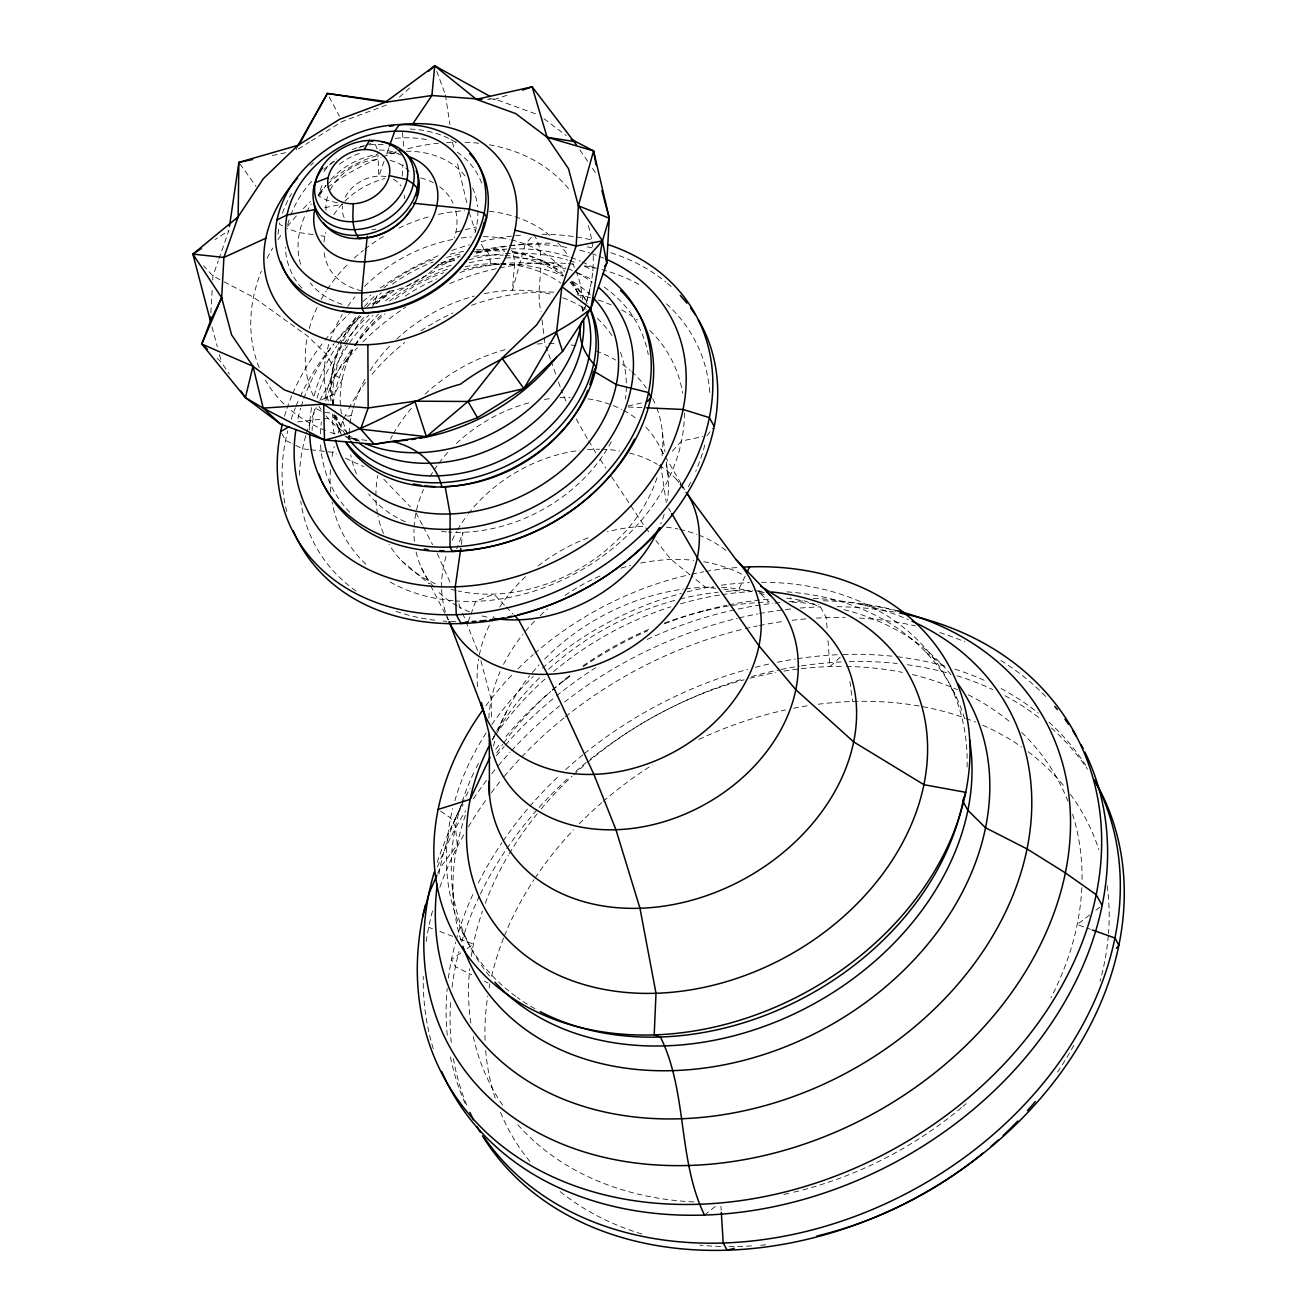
<?xml version="1.0" encoding="UTF-8"?>
<svg xmlns="http://www.w3.org/2000/svg" width="1316" height="1316" viewBox="0 0 1316 1316"><rect width="100%" height="100%" fill="white"/><g stroke="black" fill="none" stroke-linecap="round" stroke-linejoin="round"><path stroke-width="0.75" stroke-dasharray="5 3.75" d="M377.791 151.932L378.86 176.097L384.173 160.996M210.873 312.797L212.254 288.253M212.699 280.078L212.929 275.982L218.242 260.831M402.235 176.048L403.025 164.599M461.324 544.396L463.051 532.273L456.652 548.986M584.748 309.638L586.196 303.799M586.673 301.858L590.555 286.279M218.9 258.939L228.869 230.547L215.15 239.528M388.796 147.886L386.822 153.446A65.175 50.436 -28.8 0 1 398.534 154.104M468.2 621.629L470.24 616.102M470.914 614.243L475.668 601.33L493.829 594.075L504.85 605.524M371.935 308.257L377.791 294.093M298.025 145.303L295.804 150.6L309.556 141.98M437.702 873.413L440.07 867.935L457.261 844.856L455.451 826.892L450.582 818.026L438.129 809.422M454.694 820.082L463.824 800.227A313.175 242.358 -28.8 0 1 470.223 788.136M745.201 576.063L738.095 590.785L723.816 589.223M495.688 732.963L492.118 740.003A273.415 211.58 -28.8 0 1 494.388 736.73M496.576 731.202L506.397 711.874M346.223 361.242L352.408 350.27M706.972 435.711L713.025 428.013M531.319 237.324L525.068 244.579L512.418 290.277L514.671 262.855L513.273 253.314L511.644 250.369M672.361 451.207L681.524 441.041L703.057 436.534M563.577 681.063L568.413 676.671M840.266 657.178L829.903 666.587L827.961 640.086M399.422 97.088L411.711 86.198M704.488 1215.063L716.282 1205.653M1089.648 915.015L1077.162 924.572L1090.388 929.277M1095.899 910.244L1102.134 905.457M460.896 952.916L451.503 959.496L455.451 966.684L471.77 974.827M467.164 948.523L473.431 944.131L460.386 939.213M311.283 140.894L342.242 121.516L389.503 103.931M321.417 399.932L334.84 393.698L342.242 379.271L334.906 375.224L332.586 371.013L333.261 366.703L326.319 354.086L307.467 336.008L253.494 297.202L221.746 280.588M506.89 95.311L495.227 99.226L487.693 99.276M699.191 612.187L708.88 609.423M455.928 232.06L463.38 230.185M465.239 229.708L476.425 226.895M628.045 405.986L647.62 401.594M272.231 155.469L285.983 152.623M324.739 207.665L342.802 204.177M337.307 417.32L297.268 421.942A205.855 159.302 -28.8 0 1 300.64 408.355M347.325 416.152L351.339 415.691L345.253 414.918M628.209 407.039L642.422 407.664M499.29 264.22L490.638 263.726L489.223 255.057L486.92 250.846L484.058 249.3L480.587 242.983M489.256 98.716L495.227 99.226L537.241 114.443M759.217 592.019L765.238 592.628M715.657 588.334L705.442 587.232L691.377 575.898M308.635 449.513L302.565 448.822L292.366 443.739M310.658 449.759L332.899 452.342L336.518 454.02M325.003 412.369L333.113 413.389M860.796 604.505L885.125 607.86L896.229 611.331M313.126 234.61L299.456 232.619L286.855 228.523M320.923 235.745L324.838 236.304M827.073 627.864L826.333 617.665L820.394 606.873L804.734 600.918L786.655 598.089A313.175 242.358 -28.8 0 1 790.768 597.99M337.406 202.861L326.631 200.197L318.538 195.952A53.282 41.224 -28.8 0 1 322.584 184.437M348.954 437.554L358.38 440.745M428.687 927.27L432.405 928.685M439.873 931.481L452.918 936.4M544.824 262.41L549.085 264.269M345.565 458.231L363.693 466.67M290.671 442.9L285.572 440.35L280.703 431.5M484.469 981.16L488.104 982.97M321.334 411.25L314.787 407.861A179.371 138.805 -28.8 0 0 312.122 430.332M219.986 279.666L212.929 275.982L203.585 265.766M282.446 225.957L279.486 224.263A110.544 85.54 -28.8 0 1 280.324 220.578M354.317 438.623L357.491 440.926M543.952 118.736L566.291 135.564M925.592 652.012L941.943 664.564M689.814 574.631L671.061 559.53L655.861 540.563M401.479 560.632L429 583.728M217.288 358.511L221.499 362.459L229.477 374.188M383.779 479.238L410.378 506.907M506.216 606.956L513.108 614.111M645.728 527.913L649.528 532.651M676.391 479.337L678.826 482.61M680.043 484.255L684.896 490.786M239.989 163.957L255.978 186.198M579.978 149.942L587.939 161.671M592.496 168.366L595.918 173.383M595.704 452.72L588.351 440.366M600.244 459.564L605.903 468.118M611.578 476.688L644.462 526.334A149.185 115.446 -28.8 0 0 607.416 531.73M661.125 449.579L664.202 454.826M665.222 456.57L684.649 489.766M668.643 508.157L670.683 511.694M565.979 401.1L561.225 389.816M576.145 418.949L587.331 438.59M951.846 688.91L956.716 697.76M576.161 289.734L580.504 297.63M533.803 234.429C549.134 257.804 534.016 286.427 541.123 311.876M334.478 414.918L338.821 422.798M338.278 428.407L340.581 432.619A139.463 107.912 -28.8 0 1 334.84 415.264M461.735 930.56L466.604 939.41M329.23 96.956L339.446 116.252M415.971 512.73L422.436 525.15M423.357 526.91L432.586 544.643M437.192 553.51L451.256 584.847M421.433 567.772L429.756 583.926M430.677 585.719L448.246 619.82M458.856 603.764L461.883 611.348M462.64 613.24L477.84 651.091M375.323 144.398L377.511 150.057M436.748 71.261L444.808 93.107M544.199 337.636L544.923 343.575L550.351 358.988M551.042 360.913L555.796 374.402M558.51 382.117L560.55 387.891M469.22 212.402L475.306 231.073M212.008 326.894L217.288 346.651M219.394 354.563L221.499 362.459M480.899 660.698L491.213 699.553L491.411 719.572M452.507 142.243L454.349 150.04M457.573 163.71L467.229 204.671M402.433 132.538L403.782 147.425M660.566 464.252L666.291 502.597M445.466 94.916L449.875 124.494M849.906 681.573L852.62 701.477M662.376 431.993L665.008 451.997M666.34 461.998L668.183 475.981M542.06 319.804L543.969 335.646M452.178 885.421L453.888 905.194M720.938 1206.213L721.201 1210.309M582.791 307.253L583.021 311.004M1070.467 794.387A327.766 253.643 -28.8 0 1 1098.893 849.725M1107.151 885.635A327.766 253.643 -28.8 0 1 1108.5 933.57M1108.319 935.594A327.766 253.643 -28.8 0 1 1100.061 981.275M1073.807 1045.43A327.766 253.643 -28.8 0 1 1056.666 1073.313M765.682 1244.788A327.766 253.643 -28.8 0 1 759.579 1245.347M751.502 1245.923A327.766 253.643 -28.8 0 1 728.932 1246.565M720.559 1246.433A327.766 253.643 -28.8 0 1 699.816 1245.183M641.83 1233.98A327.766 253.643 -28.8 0 1 559.613 1191.145M529.871 1161.502A327.766 253.643 -28.8 0 1 499.356 1109.569M495.227 1098.153A327.766 253.643 -28.8 0 1 485.653 1050.184M485.078 1040.38A327.766 253.643 -28.8 0 1 487.743 996.015M489.124 987.921A327.766 253.643 -28.8 0 1 489.914 983.875M491.592 976.225A327.766 253.643 -28.8 0 1 503.748 937.634M504.505 935.725A327.766 253.643 -28.8 0 1 533.983 879.713M535.135 878.002A327.766 253.643 -28.8 0 1 573.529 829.787M579.188 823.898A327.766 253.643 -28.8 0 1 601.675 802.727M603.221 801.378A327.766 253.643 -28.8 0 1 652.423 764.925M698.895 739.444A327.766 253.643 -28.8 0 1 785.422 709.949M793.597 708.255A327.766 253.643 -28.8 0 1 807.958 705.721M818.207 704.257A327.766 253.643 -28.8 0 1 964.003 717.714M965.928 718.404A327.766 253.643 -28.8 0 1 975.419 722.056M982.805 725.198A327.766 253.643 -28.8 0 1 1021.512 746.929M1028.125 751.716A327.766 253.643 -28.8 0 1 1064.249 786.359M466.736 1105.111A353.988 273.925 -28.8 0 1 453.395 1058.623M451.224 1042.486A353.988 273.925 -28.8 0 1 450.796 999.831M452.046 987.378A353.988 273.925 -28.8 0 1 459.021 951.353M461.735 941.713A353.988 273.925 -28.8 0 1 479.55 895.752M480.455 893.893A353.988 273.925 -28.8 0 1 537.783 808.978M539.132 807.481A353.988 273.925 -28.8 0 1 569.631 776.835M575.849 771.308A353.988 273.925 -28.8 0 1 588.565 760.615M590.177 759.316A353.988 273.925 -28.8 0 1 743.77 678.793M751.535 676.572A353.988 273.925 -28.8 0 1 779.204 669.86M781.211 669.449A353.988 273.925 -28.8 0 1 799.338 666.209M801.345 665.912A353.988 273.925 -28.8 0 1 841.302 661.932M849.264 661.619A353.988 273.925 -28.8 0 1 897.15 663.494M907.3 664.745A353.988 273.925 -28.8 0 1 949.05 673.397M956.946 675.733A353.988 273.925 -28.8 0 1 992.741 689.584M1004.996 695.736A353.988 273.925 -28.8 0 1 1039.114 717.796M1051.435 728.011A353.988 273.925 -28.8 0 1 1087.444 769.136M465.124 1103.384A353.988 273.925 -28.8 0 1 449.792 1053.425M447.259 1035.281A353.988 273.925 -28.8 0 1 447.193 988.497M448.361 978.117A353.988 273.925 -28.8 0 1 455.583 942.24M456.109 940.298A353.988 273.925 -28.8 0 1 473.826 892.314M478.333 882.97A353.988 273.925 -28.8 0 1 502.021 842.618M503.189 840.891A353.988 273.925 -28.8 0 1 528.522 807.86M529.838 806.346A353.988 273.925 -28.8 0 1 559.58 775.272M565.683 769.63A353.988 273.925 -28.8 0 1 582.988 754.726M584.6 753.426A353.988 273.925 -28.8 0 1 747.57 669.367M755.318 667.294A353.988 273.925 -28.8 0 1 769.235 663.955M777.263 662.261A353.988 273.925 -28.8 0 1 795.374 659.02M797.397 658.707A353.988 273.925 -28.8 0 1 839.312 654.644M843.227 654.496A353.988 273.925 -28.8 0 1 895.242 656.536M897.282 656.766A353.988 273.925 -28.8 0 1 945.085 666.209M954.955 669.153A353.988 273.925 -28.8 0 1 987 681.556M1001.032 688.548A353.988 273.925 -28.8 0 1 1038.324 713.075M1048.951 722.139A353.988 273.925 -28.8 0 1 1085.766 765.386M1021.726 732.453A322.124 249.267 -28.8 0 1 1067.885 801.049M1072.556 814.176A322.124 249.267 -28.8 0 1 1082.048 879.516M1081.818 887.675A322.124 249.267 -28.8 0 1 1050.974 997.692M966.174 1103.614A322.124 249.267 -28.8 0 1 963.016 1106.328M961.42 1107.661A322.124 249.267 -28.8 0 1 802.612 1189.977M798.697 1190.98A322.124 249.267 -28.8 0 1 790.735 1192.905M788.745 1193.349A322.124 249.267 -28.8 0 1 782.724 1194.648M693.976 1201.936A322.124 249.267 -28.8 0 1 516.349 1123.042M502.58 1105.127A322.124 249.267 -28.8 0 1 472.954 1035.067M470.832 1023.124A322.124 249.267 -28.8 0 1 469.697 968.74M471.243 956.419A322.124 249.267 -28.8 0 1 482.478 911.05M485.275 903.253A322.124 249.267 -28.8 0 1 508.223 855.449M509.243 853.739A322.124 249.267 -28.8 0 1 537.273 813.683M541.189 808.929A322.124 249.267 -28.8 0 1 572.065 776.243M573.579 774.828A322.124 249.267 -28.8 0 1 585.998 763.741M587.578 762.392A322.124 249.267 -28.8 0 1 744.116 679.78M749.923 678.234A322.124 249.267 -28.8 0 1 775.914 672.492M783.991 671.078A322.124 249.267 -28.8 0 1 844.313 666.422M846.369 666.455A322.124 249.267 -28.8 0 1 902.381 672.377M912.317 674.565A322.124 249.267 -28.8 0 1 957.39 689.699M968.263 694.832A322.124 249.267 -28.8 0 1 1011.214 722.977M433.277 1048.638A359.334 278.071 -28.8 0 1 423.242 976.34M426.154 941.582A359.334 278.071 -28.8 0 1 432.717 910.178M439.857 887.231A359.334 278.071 -28.8 0 1 464.334 833.818M468.397 826.843A359.334 278.071 -28.8 0 1 486.426 799.388M491.345 792.709A359.334 278.071 -28.8 0 1 501.61 779.648M504.258 776.456A359.334 278.071 -28.8 0 1 563.939 717.977M565.551 716.677A359.334 278.071 -28.8 0 1 743.129 629.163M745.152 628.67A359.334 278.071 -28.8 0 1 757.325 625.972M759.365 625.544A359.334 278.071 -28.8 0 1 783.892 621.349M792.067 620.28A359.334 278.071 -28.8 0 1 808.32 618.668M816.364 618.125A359.334 278.071 -28.8 0 1 845.02 617.517M859.496 618.059A359.334 278.071 -28.8 0 1 915.508 625.939M939.739 632.552A359.334 278.071 -28.8 0 1 964.858 641.863M1000.884 660.517A359.334 278.071 -28.8 0 1 1046.582 697.447M437.471 866.915A359.334 278.071 -28.8 0 1 465.617 810.82M473.398 798.779A359.334 278.071 -28.8 0 1 486.657 780.256M491.756 773.709A359.334 278.071 -28.8 0 1 495.671 768.857M498.32 765.665A359.334 278.071 -28.8 0 1 510.18 752.11M511.546 750.614A359.334 278.071 -28.8 0 1 559.613 705.886M564.449 702.07A359.334 278.071 -28.8 0 1 737.207 618.356M739.214 617.878A359.334 278.071 -28.8 0 1 757.506 613.947M759.562 613.569A359.334 278.071 -28.8 0 1 792.248 608.798M800.358 608.041A359.334 278.071 -28.8 0 1 820.394 606.873M837.009 606.692A359.334 278.071 -28.8 0 1 895.834 612.302M437.208 862.408A339.561 262.772 -28.8 0 1 463.067 804.454M496.461 755.729A339.561 262.772 -28.8 0 1 504.192 746.485M505.492 744.988A339.561 262.772 -28.8 0 1 554.924 697.217M556.504 695.934A339.561 262.772 -28.8 0 1 595.687 667.689M647.159 639.461A339.561 262.772 -28.8 0 1 772.821 603.337M774.844 603.106A339.561 262.772 -28.8 0 1 780.881 602.465M788.893 601.774A339.561 262.772 -28.8 0 1 804.734 600.918M823.273 600.787A339.561 262.772 -28.8 0 1 897.347 610.772M438.902 874.071A313.175 242.358 -28.8 0 1 461.965 803.994M495.721 749.298A313.175 242.358 -28.8 0 1 499.488 744.428M505.936 736.499A313.175 242.358 -28.8 0 1 550.73 691.509M552.325 690.16A313.175 242.358 -28.8 0 1 571.621 674.96M583.268 666.686A313.175 242.358 -28.8 0 1 647.538 630.825M664.564 623.735A313.175 242.358 -28.8 0 1 726.794 605.278M728.801 604.866A313.175 242.358 -28.8 0 1 768.922 599.142M813.321 598.319A313.175 242.358 -28.8 0 1 908.27 619.556M461.011 940.595A281.871 218.111 -28.8 0 1 465.749 814.193M496.774 752.834A281.871 218.111 -28.8 0 1 502.63 744.428M503.847 742.767A281.871 218.111 -28.8 0 1 550.845 691.278M552.407 689.897A281.871 218.111 -28.8 0 1 571.605 674.203M583.103 665.814A281.871 218.111 -28.8 0 1 649.232 629.163M664.465 623.093A281.871 218.111 -28.8 0 1 769.169 601.988L758 591.312A273.415 211.58 -28.8 0 1 762.145 591.213M791.952 602.136A281.871 218.111 -28.8 0 1 818.371 604.62M843.984 609.637A281.871 218.111 -28.8 0 1 951.452 675.322M786.968 591.855A273.415 211.58 -28.8 0 1 965.566 722.007M489.486 975.929A273.415 211.58 -28.8 0 1 461.439 803.879M462.064 801.954A273.415 211.58 -28.8 0 1 475.257 769.63M476.178 767.771A273.415 211.58 -28.8 0 1 478.86 762.556M495.54 735.035A273.415 211.58 -28.8 0 1 545.745 678.349M553.592 671.555A273.415 211.58 -28.8 0 1 670.847 606.791M680.487 603.83A273.415 211.58 -28.8 0 1 720.132 594.947M722.155 594.635A273.415 211.58 -28.8 0 1 752.127 591.558M761.438 582.314A273.415 211.58 -28.8 0 1 966.915 770.831M534.888 1008.698A273.415 211.58 -28.8 0 1 517.369 997.544M515.707 996.327A273.415 211.58 -28.8 0 1 452.753 808.485M454.826 800.802A273.415 211.58 -28.8 0 1 486.147 732.979M491.839 724.507A273.415 211.58 -28.8 0 1 533.243 676.523M542.422 668.117A273.415 211.58 -28.8 0 1 681.408 593.368M687.215 591.838A273.415 211.58 -28.8 0 1 713.256 586.426M721.316 585.192A273.415 211.58 -28.8 0 1 749.232 582.61M485.867 705.804A281.509 217.831 -28.8 0 1 512.204 674.68M517.994 668.824A281.509 217.831 -28.8 0 1 533.161 654.661M534.724 653.295A281.509 217.831 -28.8 0 1 689.683 574.664M691.673 574.22A281.509 217.831 -28.8 0 1 703.715 571.802M705.738 571.44A281.509 217.831 -28.8 0 1 737.832 567.492M492.2 740.02A242.095 187.333 -28.8 0 1 494.142 736.532M498.238 729.558A242.095 187.333 -28.8 0 1 541.337 676.046M548.69 669.153A242.095 187.333 -28.8 0 1 676.062 600.047M679.961 599.027A242.095 187.333 -28.8 0 1 718.207 592.184M726.235 591.427A242.095 187.333 -28.8 0 1 752.785 590.736M754.874 590.785A242.095 187.333 -28.8 0 1 761.125 591.081M493.516 746.008A193.107 149.432 -28.8 0 1 495.671 738.358M498.27 730.693A193.107 149.432 -28.8 0 1 529.723 675.782M532.371 672.558A193.107 149.432 -28.8 0 1 539.017 664.975M544.676 659.036A193.107 149.432 -28.8 0 1 683.563 589.091M685.57 588.828A193.107 149.432 -28.8 0 1 713.601 587.133M721.727 587.364A193.107 149.432 -28.8 0 1 751.173 591.18M759.316 593.154A193.107 149.432 -28.8 0 1 767.31 595.523M488.861 718.174A162.526 125.76 -28.8 0 1 500.113 671.686M503.535 664.415A162.526 125.76 -28.8 0 1 522.83 634.46M525.38 631.351A162.526 125.76 -28.8 0 1 534.526 621.201M540.169 615.608A162.526 125.76 -28.8 0 1 547.588 608.897M565.008 595.457A162.526 125.76 -28.8 0 1 602.218 575.059M621.168 568.117A162.526 125.76 -28.8 0 1 630.693 565.403M640.777 563.084A162.526 125.76 -28.8 0 1 693.746 560.336M703.731 561.718A162.526 125.76 -28.8 0 1 743.507 575.158M477.576 686.82A149.185 115.446 -28.8 0 1 478.613 658.905M479.353 654.875A149.185 115.446 -28.8 0 1 490.671 622.633M491.559 620.889A149.185 115.446 -28.8 0 1 495.392 613.947M499.685 607.071A149.185 115.446 -28.8 0 1 525.857 576.359M538.195 565.864A149.185 115.446 -28.8 0 1 589.996 537.158M666.422 527.19A149.185 115.446 -28.8 0 1 677.921 528.999M679.78 529.394A149.185 115.446 -28.8 0 1 696.954 534.378M698.796 535.069A149.185 115.446 -28.8 0 1 725.889 550.401M448.394 619.836A135.351 104.737 -28.8 0 1 441.65 589.239M441.6 587.331A135.351 104.737 -28.8 0 1 446.502 554.891M452.194 540.234A135.351 104.737 -28.8 0 1 456.57 531.648M457.507 529.97A135.351 104.737 -28.8 0 1 467.196 515.296M468.397 513.734A135.351 104.737 -28.8 0 1 579.665 450.385M587.594 449.595A135.351 104.737 -28.8 0 1 599.586 449.233M601.642 449.266A135.351 104.737 -28.8 0 1 619.721 450.96M629.476 453A135.351 104.737 -28.8 0 1 657.375 464.334M659.135 465.403A135.351 104.737 -28.8 0 1 679.056 482.248M680.323 483.745A135.351 104.737 -28.8 0 1 685.077 490.045M645.909 427.207A133.722 103.471 -28.8 0 1 662.639 453.132M666.209 464.301A133.722 103.471 -28.8 0 1 667.344 500.491M664.136 514.293A133.722 103.471 -28.8 0 1 660.731 523.998M486.953 617.089A133.722 103.471 -28.8 0 1 479.09 615.098M469.598 611.858A133.722 103.471 -28.8 0 1 459.004 606.972M457.211 605.985A133.722 103.471 -28.8 0 1 436.649 590.144M434.033 587.281A133.722 103.471 -28.8 0 1 415.905 551.124M414.375 541.37A133.722 103.471 -28.8 0 1 413.997 529.262M414.096 527.206A133.722 103.471 -28.8 0 1 423.439 489.503M429.888 476.82A133.722 103.471 -28.8 0 1 433.063 471.605M434.181 469.894A133.722 103.471 -28.8 0 1 437.718 464.795M438.952 463.133A133.722 103.471 -28.8 0 1 447.983 452.161M456.405 443.525A133.722 103.471 -28.8 0 1 530.743 402.367M544.446 399.455A133.722 103.471 -28.8 0 1 552.309 398.37M560.106 397.695A133.722 103.471 -28.8 0 1 570.042 397.448M587.989 398.863A133.722 103.471 -28.8 0 1 621.876 409.506M623.57 410.378A133.722 103.471 -28.8 0 1 637.141 419.245M652.67 398.6A150.682 116.598 -28.8 0 1 656.026 405.97M656.766 407.861A150.682 116.598 -28.8 0 1 661.652 458.149M657.013 477.741A150.682 116.598 -28.8 0 1 458.165 590.999M456.191 590.555A150.682 116.598 -28.8 0 1 450.319 589.058M435.333 583.761A150.682 116.598 -28.8 0 1 389.043 544.396M383.499 533.572A150.682 116.598 -28.8 0 1 377.955 515.938M377.544 513.898A150.682 116.598 -28.8 0 1 375.915 497.793M375.882 495.787A150.682 116.598 -28.8 0 1 377.791 475.438M390.49 439.067A150.682 116.598 -28.8 0 1 392.382 435.563M393.352 433.803A150.682 116.598 -28.8 0 1 413.767 405.673M425.134 394.109A150.682 116.598 -28.8 0 1 507.499 349.036M537.142 344.019A150.682 116.598 -28.8 0 1 544.923 343.575M548.986 343.492A150.682 116.598 -28.8 0 1 555.072 343.575M571.045 344.957A150.682 116.598 -28.8 0 1 578.711 346.272M596.066 351.027A150.682 116.598 -28.8 0 1 615.608 360.041M622.369 364.351A150.682 116.598 -28.8 0 1 630.216 370.388M631.696 371.671A150.682 116.598 -28.8 0 1 646.37 388.105M649.956 330.53A186.017 143.954 -28.8 0 1 682.675 393.188M684.353 412.928A186.017 143.954 -28.8 0 1 455.204 600.902M453.197 600.738A186.017 143.954 -28.8 0 1 387.282 580.34M365.914 564.251A186.017 143.954 -28.8 0 1 332.093 502.202M330.678 492.168A186.017 143.954 -28.8 0 1 330.546 468.447M332.125 456.356A186.017 143.954 -28.8 0 1 334.182 446.601M338.163 433.079A186.017 143.954 -28.8 0 1 342.621 421.548M343.443 419.639A186.017 143.954 -28.8 0 1 346.996 412.122M348.74 408.733A186.017 143.954 -28.8 0 1 365.749 382.117M372.017 374.27A186.017 143.954 -28.8 0 1 404.686 342.571M420.972 330.76A186.017 143.954 -28.8 0 1 452.803 313.011M471.539 305.296A186.017 143.954 -28.8 0 1 555.138 292.234M577.05 294.735A186.017 143.954 -28.8 0 1 590.621 297.778M598.336 300.048A186.017 143.954 -28.8 0 1 611.282 304.95M621.678 309.951A186.017 143.954 -28.8 0 1 637.503 319.969M666.389 303.799A215.775 166.984 -28.8 0 1 710.015 395.359M704.8 445.071A215.775 166.984 -28.8 0 1 695.736 471.358M690.62 482.363A215.775 166.984 -28.8 0 1 686.968 489.338M455.632 621.695A215.775 166.984 -28.8 0 1 443.147 621.037M434.954 620.214A215.775 166.984 -28.8 0 1 393.599 610.492M356.011 590.999A215.775 166.984 -28.8 0 1 300.722 501.067M299.39 475.208A215.775 166.984 -28.8 0 1 305.773 435.711M306.332 433.819A215.775 166.984 -28.8 0 1 316.284 407.647M319.804 400.426A215.775 166.984 -28.8 0 1 357.278 347.737M362.953 341.864A215.775 166.984 -28.8 0 1 405.591 307.237M449.94 283.516A215.775 166.984 -28.8 0 1 497.662 268.365M499.652 267.938A215.775 166.984 -28.8 0 1 566.406 263.496M568.463 263.661A215.775 166.984 -28.8 0 1 576.622 264.582M584.633 265.799A215.775 166.984 -28.8 0 1 641.221 285.687M286.789 511.595A228.721 177.002 -28.8 0 1 287.776 430.825M291.165 419.31A228.721 177.002 -28.8 0 1 295.327 407.828M296.084 405.92A228.721 177.002 -28.8 0 1 299.341 398.353M300.212 396.478A228.721 177.002 -28.8 0 1 333.672 344.364M338.821 338.393A228.721 177.002 -28.8 0 1 361.686 315.577M375.767 303.881A228.721 177.002 -28.8 0 1 395.129 290.046M433.704 268.711A228.721 177.002 -28.8 0 1 456.603 259.351M476.063 253.116A228.721 177.002 -28.8 0 1 553.065 243.246M587.101 246.816A228.721 177.002 -28.8 0 1 592.825 247.967M610.92 252.771A228.721 177.002 -28.8 0 1 665.88 282.052M667.409 283.335A228.721 177.002 -28.8 0 1 673.331 288.582M284.503 416.218A228.721 177.002 -28.8 0 1 286.296 410.46M286.937 408.536A228.721 177.002 -28.8 0 1 292.004 395.162M292.81 393.27A228.721 177.002 -28.8 0 1 323.687 341.815M324.953 340.219A228.721 177.002 -28.8 0 1 349.332 313.619M362.986 301.397A228.721 177.002 -28.8 0 1 370.898 295.031M380.373 287.941A228.721 177.002 -28.8 0 1 438.277 255.715M451.733 250.501A228.721 177.002 -28.8 0 1 469.253 244.825M481.047 241.7A228.721 177.002 -28.8 0 1 521.794 235.103M542.044 234.297A228.721 177.002 -28.8 0 1 592.035 240.022M301.232 406.397A205.855 159.302 -28.8 0 1 303.124 400.541M303.815 398.584A205.855 159.302 -28.8 0 1 334.165 343.542M335.416 341.913A205.855 159.302 -28.8 0 1 358.38 316.482M372.083 304.226A205.855 159.302 -28.8 0 1 389.569 290.918M440.86 263.019A205.855 159.302 -28.8 0 1 460.287 255.962M473.941 252.03A205.855 159.302 -28.8 0 1 507.499 245.845M509.473 245.631A205.855 159.302 -28.8 0 1 569.943 248.017M579.764 250.188A205.855 159.302 -28.8 0 1 589.552 252.952M591.476 253.577A205.855 159.302 -28.8 0 1 597.168 255.567M599.043 256.275A205.855 159.302 -28.8 0 1 604.57 258.512M620.461 352.375A145.566 112.633 -28.8 0 1 625.462 398.995M611.348 441.715A145.566 112.633 -28.8 0 1 448.542 532.042M446.486 531.894A145.566 112.633 -28.8 0 1 440.383 531.286M405.246 521.745A145.566 112.633 -28.8 0 1 368.628 494.01M356.471 473.826A145.566 112.633 -28.8 0 1 350.73 454.81M349.135 439.248A145.566 112.633 -28.8 0 1 349.135 435.366M349.184 433.408A145.566 112.633 -28.8 0 1 349.776 425.545M350.007 423.571A145.566 112.633 -28.8 0 1 352.606 410.131M353.099 408.273A145.566 112.633 -28.8 0 1 365.042 379.14M370.076 370.717A145.566 112.633 -28.8 0 1 389.684 345.976M396.692 339.084A145.566 112.633 -28.8 0 1 474.385 296.034M484.272 293.682A145.566 112.633 -28.8 0 1 552.917 294.718M562.738 297.794A145.566 112.633 -28.8 0 1 586.163 309.605M597.365 318.423A145.566 112.633 -28.8 0 1 613.634 338.278M604.11 287.02A173.219 134.035 -28.8 0 1 648.278 354.646M349.76 512.385A173.219 134.035 -28.8 0 1 320.413 441.584M320.413 433.803A173.219 134.035 -28.8 0 1 321.351 421.959M325.776 400.821A173.219 134.035 -28.8 0 1 353.05 347.424M354.284 345.795A173.219 134.035 -28.8 0 1 384.979 313.85M460.008 272.478A173.219 134.035 -28.8 0 1 499.126 264.006M501.1 263.792A173.219 134.035 -28.8 0 1 565.732 268.941M577.411 272.889A173.219 134.035 -28.8 0 1 591.887 279.518M317.123 398.139A179.371 138.805 -28.8 0 1 342.621 345.401M343.805 343.772A179.371 138.805 -28.8 0 1 368.76 315.281M385.522 300.838A179.371 138.805 -28.8 0 1 451.421 265.026M468.726 259.811A179.371 138.805 -28.8 0 1 503.271 253.906M505.295 253.741A179.371 138.805 -28.8 0 1 567.591 260.042M569.532 260.65A179.371 138.805 -28.8 0 1 577.165 263.282M584.518 266.309A179.371 138.805 -28.8 0 1 593.236 270.57M309.622 429.954A179.371 138.805 -28.8 0 1 311.579 407.516M314.162 395.672A179.371 138.805 -28.8 0 1 336.781 345.96M337.899 344.299A179.371 138.805 -28.8 0 1 360.617 316.482M373.76 304.078A179.371 138.805 -28.8 0 1 389.536 291.576M441.337 263.414A179.371 138.805 -28.8 0 1 458.61 257.508M476.392 253.034A179.371 138.805 -28.8 0 1 506.857 249.069M510.838 248.889A179.371 138.805 -28.8 0 1 569.038 256.834M570.947 257.492A179.371 138.805 -28.8 0 1 580.274 261.094M582.083 261.884A179.371 138.805 -28.8 0 1 596.066 269.122M325.052 398.518A163.217 126.303 -28.8 0 1 372.773 315.593M389.404 301.134A163.217 126.303 -28.8 0 1 447.884 269.073M469.17 262.805A163.217 126.303 -28.8 0 1 501.692 258.068M505.673 257.887A163.217 126.303 -28.8 0 1 565.88 267.757M567.739 268.513A163.217 126.303 -28.8 0 1 592.249 282.298M334.215 434.05A150.156 116.203 -28.8 0 1 332.586 413.997M333.244 403.848A150.156 116.203 -28.8 0 1 354.185 347.292M355.304 345.582A150.156 116.203 -28.8 0 1 381.64 314.672M405.131 296.1A150.156 116.203 -28.8 0 1 436.599 279.008M463.725 269.747A150.156 116.203 -28.8 0 1 499.093 264.384M501.018 264.319A150.156 116.203 -28.8 0 1 562.87 276.196M573.184 281.739A150.156 116.203 -28.8 0 1 590.358 294.932M350.303 439.626A134.1 103.767 -28.8 0 1 348.526 436.188M347.704 434.461A134.1 103.767 -28.8 0 1 343.098 421.614M341.42 413.866A134.1 103.767 -28.8 0 1 354.234 346.75M355.205 345.006A134.1 103.767 -28.8 0 1 378.449 314.129M395.113 299.242A134.1 103.767 -28.8 0 1 443.722 272.708M465.157 266.77A134.1 103.767 -28.8 0 1 498.764 263.694M500.787 263.759A134.1 103.767 -28.8 0 1 560.797 283.088M333.228 405.081A139.463 107.912 -28.8 0 1 345.466 345.072M346.355 343.344A139.463 107.912 -28.8 0 1 364.236 316.695M376.294 303.766A139.463 107.912 -28.8 0 1 389.898 292.004M437.422 265.503A139.463 107.912 -28.8 0 1 454.596 260.107M473.908 256.324A139.463 107.912 -28.8 0 1 503.14 255.271M505.097 255.419A139.463 107.912 -28.8 0 1 563.116 275.85M570.634 282.019A139.463 107.912 -28.8 0 1 586.903 302.203M341.963 435.563A139.463 107.912 -28.8 0 1 333.491 415.05M330.925 400.87A139.463 107.912 -28.8 0 1 341.387 344.545M343.163 340.86A139.463 107.912 -28.8 0 1 359.334 315.643M367.049 306.644A139.463 107.912 -28.8 0 1 381.393 292.843M392.382 284.19A139.463 107.912 -28.8 0 1 433.211 262.016M446.552 257.475A139.463 107.912 -28.8 0 1 461.9 253.725M477.395 251.455A139.463 107.912 -28.8 0 1 504.752 251.372M512.467 252.327A139.463 107.912 -28.8 0 1 562.36 272.823M572.394 281.821A139.463 107.912 -28.8 0 1 587.413 303.338M349.118 439.626A136.272 105.444 -28.8 0 1 346.733 436.451M345.582 434.823A136.272 105.444 -28.8 0 1 335.893 415.478M332.8 403.864A136.272 105.444 -28.8 0 1 339.479 346.338M340.235 344.496A136.272 105.444 -28.8 0 1 356.965 315.758M364.532 306.48A136.272 105.444 -28.8 0 1 375.965 294.768M383.779 287.974A136.272 105.444 -28.8 0 1 435.3 258.824M450.22 254.235A136.272 105.444 -28.8 0 1 464.186 251.274M476.195 249.76A136.272 105.444 -28.8 0 1 504.571 250.139M512.483 251.323A136.272 105.444 -28.8 0 1 563.297 275.373M570.272 282.479A136.272 105.444 -28.8 0 1 580.471 297.087M571.555 281.048A136.272 105.444 -28.8 0 1 578.415 295.195M581.787 306.694A136.272 105.444 -28.8 0 1 582.544 310.658M356.34 441.09A136.272 105.444 -28.8 0 1 350.221 435.793M347.391 432.98A136.272 105.444 -28.8 0 1 333.59 413.701M328.326 400.969A136.272 105.444 -28.8 0 1 329.197 342.983M329.806 341.124A136.272 105.444 -28.8 0 1 342.259 314.573M347.687 306.348A136.272 105.444 -28.8 0 1 354.991 296.906M364.565 286.444A136.272 105.444 -28.8 0 1 453.23 239.38M461.258 238.048A136.272 105.444 -28.8 0 1 471.243 236.995M483.334 236.617A136.272 105.444 -28.8 0 1 509.391 239.463M511.414 239.923A136.272 105.444 -28.8 0 1 564.613 271.376M572.74 263.71A145.615 112.683 -28.8 0 1 574.45 267.23M575.997 270.833A145.615 112.683 -28.8 0 1 582.429 299.768M582.593 307.483A145.615 112.683 -28.8 0 1 582.445 311.399M359.581 441.271A145.615 112.683 -28.8 0 1 348.921 435.53M342.094 430.924A145.615 112.683 -28.8 0 1 326.023 415.889M321.186 409.605A145.615 112.683 -28.8 0 1 318.998 406.299M313.405 395.935A145.615 112.683 -28.8 0 1 307.467 336.008M309.227 328.572A145.615 112.683 -28.8 0 1 317.617 306.332M321.186 299.423A145.615 112.683 -28.8 0 1 326.204 291M327.289 289.339A145.615 112.683 -28.8 0 1 348.576 263.463M354.3 258.018A145.615 112.683 -28.8 0 1 363.331 250.336M364.894 249.119A145.615 112.683 -28.8 0 1 384.749 235.613M398.863 228.096A145.615 112.683 -28.8 0 1 430.562 216.301M438.458 214.36A145.615 112.683 -28.8 0 1 464.663 210.708M489.272 211.284A145.615 112.683 -28.8 0 1 552.111 237.341M557.869 242.868A145.615 112.683 -28.8 0 1 568.841 256.867M588.252 225.529A179.848 139.167 -28.8 0 1 591.591 239.578M591.92 241.618A179.848 139.167 -28.8 0 1 592.693 247.77M593.22 255.682A179.848 139.167 -28.8 0 1 583.416 310.494M366.736 440.383A179.848 139.167 -28.8 0 1 344.957 436.632M335.119 433.902A179.848 139.167 -28.8 0 1 327.47 431.253M325.595 430.529A179.848 139.167 -28.8 0 1 289.8 409.325M284.009 404.061A179.848 139.167 -28.8 0 1 265.437 380.176M259.219 367.526A179.848 139.167 -28.8 0 1 261.358 271.129M267.115 258.314A179.848 139.167 -28.8 0 1 272.708 248.033M277.989 239.578A179.848 139.167 -28.8 0 1 282.578 232.932M287.464 226.451A179.848 139.167 -28.8 0 1 296.445 215.808M303.289 208.586A179.848 139.167 -28.8 0 1 310.543 201.611M318.143 194.949A179.848 139.167 -28.8 0 1 324.41 189.882M327.602 187.431A179.848 139.167 -28.8 0 1 380.916 157.542M382.824 156.801A179.848 139.167 -28.8 0 1 396.281 152.064M407.845 148.741A179.848 139.167 -28.8 0 1 438.425 143.214M446.519 142.523A179.848 139.167 -28.8 0 1 456.668 142.144M464.976 142.243A179.848 139.167 -28.8 0 1 479.32 143.312M489.289 144.776A179.848 139.167 -28.8 0 1 570.7 191.429M310.494 165.355A132.9 102.845 -28.8 0 1 313.553 162.723M455.731 210.971A69.945 54.12 -28.8 0 1 454.448 237.768M438.639 264.351A69.945 54.12 -28.8 0 1 386.197 291.691M361.966 290.902A69.945 54.12 -28.8 0 1 323.999 251.29M323.983 241.98A69.945 54.12 -28.8 0 1 325.743 232.521M333.836 214.689A69.945 54.12 -28.8 0 1 384.864 178.565M420.742 177.923A69.945 54.12 -28.8 0 1 433.425 182.776M439.692 186.757A69.945 54.12 -28.8 0 1 453.066 203.273M472.576 188.023A94.423 73.071 -28.8 0 1 477.56 206.678M477.823 210.609A94.423 73.071 -28.8 0 1 474.517 234.347M342.045 304.309A94.423 73.071 -28.8 0 1 310.28 282.924M300.607 264.319A94.423 73.071 -28.8 0 1 305.74 214.014M306.612 212.205A94.423 73.071 -28.8 0 1 311.267 203.98M319.311 192.991A94.423 73.071 -28.8 0 1 326.039 185.655M327.487 184.24A94.423 73.071 -28.8 0 1 376.623 155.749M386.361 153.33A94.423 73.071 -28.8 0 1 396.198 151.817M406.035 151.225A94.423 73.071 -28.8 0 1 465.617 176.591M457.261 152.179A105.28 81.46 -28.8 0 1 482.034 184.191M301.808 288.039A105.28 81.46 -28.8 0 1 285.325 247.079M287.727 224.723A105.28 81.46 -28.8 0 1 290.03 217.074M290.721 215.166A105.28 81.46 -28.8 0 1 312.731 180.095M323.868 169.386A105.28 81.46 -28.8 0 1 334.659 161.095M358.758 147.886A105.28 81.46 -28.8 0 1 364.252 145.698M366.095 145.04A105.28 81.46 -28.8 0 1 371.655 143.197M395.392 138.361A105.28 81.46 -28.8 0 1 428.276 139.973M278.071 234.232A110.544 85.54 -28.8 0 1 279.107 226.237M282.496 213.159A110.544 85.54 -28.8 0 1 291.478 193.748M410.066 129.05A110.544 85.54 -28.8 0 1 449.348 138.739M451.092 139.644A110.544 85.54 -28.8 0 1 457.82 143.691M319.64 195.508A65.175 50.436 -28.8 0 1 325.891 185.424M330.81 179.519A65.175 50.436 -28.8 0 1 376.721 154.498M404.259 195.229A32.587 25.218 -28.8 0 1 404.341 198.683M375.915 229.099A32.587 25.218 -28.8 0 1 371.852 229.922M344.134 217.601A32.587 25.218 -28.8 0 1 342.505 205.938M345.269 197.137A32.587 25.218 -28.8 0 1 386.575 176.772M393.385 179.239A32.587 25.218 -28.8 0 1 400.936 185.918M326.072 210.313A47.244 36.568 -28.8 0 1 328.687 193.353M330.217 189.981A47.244 36.568 -28.8 0 1 378.909 159.483M390.095 160.453A47.244 36.568 -28.8 0 1 411.431 174.518M339.561 164.171A53.282 41.224 -28.8 0 1 360.518 153.067M379.353 150.024A53.282 41.224 -28.8 0 1 401.265 155.173M323.851 171.656A54.746 42.359 -28.8 0 1 336.32 158.907M352.129 149.629A54.746 42.359 -28.8 0 1 367.559 145.155M369.516 144.875A54.746 42.359 -28.8 0 1 384.7 144.892"/><path stroke-width="1.5" d="M571.078 139.167L593.565 150.896L609.275 218.226L606.758 263.233L590.835 308.651L562.574 351.421L523.9 388.615L477.461 417.682L426.4 436.682L374.221 444.282L360.633 429.131L323.67 404.127L284.371 389.898L252.968 366.259L231.583 334.807L221.664 297.696L223.917 257.442L238.163 216.811L238.854 162.378L298.025 145.303L339.561 119.295L385.226 102.319L431.895 95.509L482.034 99.325M353.214 203.717A32.587 25.218 -28.8 0 0 387.94 162.23A32.587 25.218 -28.8 0 0 335.054 163.941A32.587 25.218 -28.8 0 0 353.214 203.717C353.099 215.281 351.059 229.231 359.433 238.624L362.903 238.048M210.659 316.876L210.428 320.972L201.792 344.035L245.418 397.629L280.538 424.065L324.476 439.972L374.221 444.282L389.602 441.584M236.09 219.871L263.43 178.565L298.025 145.303L327.371 93.452L385.226 102.319L434.724 65.8L476.392 99.358L515.691 113.587L547.094 137.242L593.565 150.896L578.398 205.806L576.161 246.043L561.899 286.674L556.52 332.553L523.9 388.615L467.986 401.479L414.836 401.183L368.167 407.976L323.67 404.127L263.2 408.108L245.418 397.629L240.861 390.934M489.881 96.282L434.724 65.8L431.895 95.509L412.911 123.704M367.23 236.189L361.719 292.909L361.9 308.355L364.335 312.78L367.658 312.846M460.748 548.443L455.27 586.821L456.257 614.687L461.126 623.537L468.2 621.629M229.445 226.549L238.854 162.378L252.59 159.532M238.163 216.811L192.893 254.103L221.664 297.696L201.792 344.035L252.968 366.259L263.2 408.108L324.476 439.972C373.152 429.74 412.484 396.774 460.501 384.19C500.919 353.412 551.7 341.239 590.835 308.651L602.465 240.828L609.275 218.226L601.889 190.573M245.418 397.629L252.968 366.259M594.47 369.664L596.28 366.753C584.847 354.975 576.227 338.508 581.837 321.318M422.749 916.479L428.967 893.498L436.896 875.239M313.833 187.102L315.363 182.546L328.194 177.611M389.454 146.027L394.701 131.189L399.373 124.592M490.029 757.276L470.19 799.371L438.129 809.422M221.664 297.696L210.428 320.972L192.893 254.103L201.447 248.494M746.978 572.394L749.643 566.867M484.995 220.611L486.657 217.551L484.222 213.126L469.368 209.096L413.569 203.223M298.748 145.237L327.371 93.452L387.299 101.694M364.269 149.547L369.451 140.417L372.609 141.338M476.392 99.358L532.158 86.823L547.094 137.242L568.496 168.695L578.398 205.806L602.465 240.828L561.899 286.674L536.632 324.92L502.038 358.182L467.986 401.479L426.4 436.682L360.633 429.131L368.167 407.976L367.855 344.66M416.251 195.788L418.406 192.728L417.337 188.254L413.372 183.878L406.973 179.568L389.273 175.637M604.455 266.523L606.758 263.233L602.465 240.828L576.161 246.043L514.918 230.152M647.62 401.594L650.943 396.971L648.508 392.546L616.283 384.585L593.565 371.128A134.1 103.767 -28.8 0 1 589.848 384.733M1116.445 948.326L1118.88 945.201L1114.932 938.012L1092.264 929.951M428.588 71.245L434.724 65.8M280.703 431.5L288.977 426.729M277.051 219.821L287.053 215.001L314.705 209.606A65.175 50.436 -28.8 0 0 357.491 261.637A65.175 50.436 -28.8 0 0 432.47 218.571A65.175 50.436 -28.8 0 0 407.615 156.209M265.848 238.212L223.917 257.442L192.893 254.103M522.436 90.08L532.158 86.823L576.556 144.924M734.328 1248.292L727.156 1250.2L723.208 1243.011L721.316 1212.349M455.945 550.845L452.457 551.519L450.023 547.094L450.105 513.964L445.17 486.657L441.946 486.92C435.464 462.097 416.613 447.095 391.526 441.238M646.485 407.845L683.07 409.457L709.373 417.616L714.243 426.466M547.094 137.242L574.286 141.569M578.398 205.806L609.275 218.226M760.664 586.097L791.541 605.804A193.107 149.432 -28.8 0 1 749.709 875.864A193.107 149.432 -28.8 0 1 488.828 781.424M561.899 286.674L590.835 308.651M263.2 408.108L280.538 424.065M201.792 344.035L207.434 349.299M686.113 492.414L735.907 559.448L770.683 595.605M514.49 615.543L518.619 619.836L547.538 674.318L593.878 774.367L615.954 829.722L639.971 908.27L656.01 993.267L654.2 1034.886L660.435 1037.008C687.725 1092.28 677.526 1159.544 704.488 1215.063M502.038 358.182L523.9 388.615M467.986 401.479L477.461 417.682M671.703 513.47L697.315 557.704L758.97 645.827L795.802 689.683L853.673 741.895L923.914 784.681L965.714 792.331L962.999 801.428L967.869 810.294L985.519 827.748L1027.039 848.935L1065.384 872.886L1096.212 894.666L1102.134 905.457M485.44 716.282L449.167 621.613A135.351 104.737 -28.8 0 0 619.639 654.299A135.351 104.737 -28.8 0 0 687.215 493.368M414.836 401.183L426.4 436.682M556.52 332.553L562.574 351.421M481.475 702.662L489.272 734.361L489.453 794.963M593.565 150.896L596.049 164.813M323.67 404.127L324.476 439.972M1035.281 1101.541A327.766 253.643 -28.8 0 1 1027.434 1110.622M1017.778 1121.035A327.766 253.643 -28.8 0 1 1003.17 1135.445M998.614 1139.656A327.766 253.643 -28.8 0 1 990.882 1146.499M982.986 1153.145A327.766 253.643 -28.8 0 1 816.825 1236.037M1095.093 781.375A353.988 273.925 -28.8 0 1 927.829 1191.079A353.988 273.925 -28.8 0 1 482.413 1135.807M480.291 1132.286A353.988 273.925 -28.8 0 1 477.231 1126.94M473.415 1119.719A353.988 273.925 -28.8 0 1 469.894 1112.382M1094.139 779.549A353.988 273.925 -28.8 0 1 926.184 1182.541A353.988 273.925 -28.8 0 1 484.091 1137.254M1081.226 744.955A359.334 278.071 -28.8 0 1 1083.101 748.541M1084.91 752.127A359.334 278.071 -28.8 0 1 882.181 1169.019A359.334 278.071 -28.8 0 1 441.699 1071.504M1054.774 706.462A359.334 278.071 -28.8 0 1 1057.406 709.587M1064.924 719.227A359.334 278.071 -28.8 0 1 1068.477 724.195M1073.001 730.972A359.334 278.071 -28.8 0 1 1076.208 736.154M899.7 613.042A359.334 278.071 -28.8 0 1 1080.469 946.796A359.334 278.071 -28.8 0 1 663.132 1203.745A359.334 278.071 -28.8 0 1 425.315 905.112M897.347 610.772A339.561 262.772 -28.8 0 1 1044.147 936.893A339.561 262.772 -28.8 0 1 642.192 1163.772A339.561 262.772 -28.8 0 1 434.214 872.163M911.972 621.185A313.175 242.358 -28.8 0 1 851.584 1070.105A313.175 242.358 -28.8 0 1 437.307 884.352M957.686 683.498A281.871 218.111 -28.8 0 1 821.826 1029.951A281.871 218.111 -28.8 0 1 462.887 946.253M969.53 739.724A273.415 211.58 -28.8 0 1 804.092 1009.027A273.415 211.58 -28.8 0 1 494.898 982.164M963.789 797.364A273.415 211.58 -28.8 0 1 797.99 1000.785A273.415 211.58 -28.8 0 1 540.267 1011.626M743.754 567.114A281.509 217.831 -28.8 0 1 957.39 822.5A281.509 217.831 -28.8 0 1 583.12 1028.125A281.509 217.831 -28.8 0 1 482.248 710.788M771.472 591.937A242.095 187.333 -28.8 0 1 912.317 822.237A242.095 187.333 -28.8 0 1 606.544 989.862A242.095 187.333 -28.8 0 1 488.549 747.027M766.488 591.493A162.526 125.76 -28.8 0 1 699.125 807.481A162.526 125.76 -28.8 0 1 489.272 734.361M735.907 559.448A149.185 115.446 -28.8 0 1 676.375 750.63A149.185 115.446 -28.8 0 1 480.587 702.974M659.119 527.848A133.722 103.471 -28.8 0 1 494.569 618.487M660.319 527.798A215.775 166.984 -28.8 0 1 628.308 559.316M625.116 561.916A215.775 166.984 -28.8 0 1 517.83 614.819M511.891 616.168A215.775 166.984 -28.8 0 1 507.91 617.007M503.913 617.763A215.775 166.984 -28.8 0 1 499.899 618.471M493.895 619.392A215.775 166.984 -28.8 0 1 489.897 619.918M485.917 620.395A215.775 166.984 -28.8 0 1 479.945 620.955M476.014 621.251A215.775 166.984 -28.8 0 1 472.082 621.481M698.434 319.87A228.721 177.002 -28.8 0 1 579.287 591.657A228.721 177.002 -28.8 0 1 293.287 530.825M680.273 295.524A228.721 177.002 -28.8 0 1 686.903 303.19M690.62 308.01A228.721 177.002 -28.8 0 1 695.243 314.689M608.025 244.562A228.721 177.002 -28.8 0 1 692.43 466.275A228.721 177.002 -28.8 0 1 424.92 613.618A228.721 177.002 -28.8 0 1 282.43 423.884M606.38 259.285A205.855 159.302 -28.8 0 1 665.222 458.313A205.855 159.302 -28.8 0 1 432.372 586.327A205.855 159.302 -28.8 0 1 295.837 430.036M634.493 439.034A173.219 134.035 -28.8 0 1 457.853 550.762M443.936 550.828A173.219 134.035 -28.8 0 1 439.955 550.647M428.161 549.562A173.219 134.035 -28.8 0 1 424.311 549.019M620.51 290.408A179.371 138.805 -28.8 0 1 563.133 516.086A179.371 138.805 -28.8 0 1 322.107 481.689M321.285 479.863A179.371 138.805 -28.8 0 1 319.031 474.237M602.827 273.465A179.371 138.805 -28.8 0 1 546.946 519.82A179.371 138.805 -28.8 0 1 309.688 433.967M598.55 287.332A163.217 126.303 -28.8 0 1 539.379 503.962A163.217 126.303 -28.8 0 1 323.851 439.38M593.072 297.646A150.156 116.203 -28.8 0 1 532.009 490.72A150.156 116.203 -28.8 0 1 335.564 440.12M587.693 390.572A134.1 103.767 -28.8 0 1 441.09 486.739M435.004 486.624A134.1 103.767 -28.8 0 1 424.986 485.834M421.054 485.308A134.1 103.767 -28.8 0 1 413.421 483.926M590.588 309.359A139.463 107.912 -28.8 0 1 516.234 466.292A139.463 107.912 -28.8 0 1 345.302 441.502M589.848 308.849A139.463 107.912 -28.8 0 1 515.099 461.439A139.463 107.912 -28.8 0 1 346.371 442.373M587.249 313.471A136.272 105.444 -28.8 0 1 510.493 455.681A136.272 105.444 -28.8 0 1 350.369 441.173M583.514 318.521A136.272 105.444 -28.8 0 1 505.854 441.798A136.272 105.444 -28.8 0 1 359.613 443.558M580.389 327.158A145.615 112.683 -28.8 0 1 365.091 443.656M556.569 357.031A179.848 139.167 -28.8 0 1 419.936 438.261M415.84 438.935A179.848 139.167 -28.8 0 1 411.744 439.528M407.664 440.054A179.848 139.167 -28.8 0 1 393.517 441.156M399.39 124.79A132.9 102.845 -28.8 0 1 511.398 243.197A132.9 102.845 -28.8 0 1 327.19 339.544A132.9 102.845 -28.8 0 1 297.646 178.005M389.602 126.336A132.9 102.845 -28.8 0 1 393.517 125.645M484.156 222.141A105.28 81.46 -28.8 0 1 342.736 310.691M469.565 153.561A110.544 85.54 -28.8 0 1 426.762 294.455A110.544 85.54 -28.8 0 1 281.081 262.147M410.74 209.195A47.244 36.568 -28.8 0 1 357.179 237.9M416.234 170.8A53.282 41.224 -28.8 0 1 388.697 230.267A53.282 41.224 -28.8 0 1 323.358 222.585M381.722 141.799A53.117 41.109 -28.8 0 1 409.079 195.903A53.117 41.109 -28.8 0 1 337.57 227.355A53.117 41.109 -28.8 0 1 322.667 167.774M399.719 149.662A54.746 42.359 -28.8 0 1 389.898 225.003A54.746 42.359 -28.8 0 1 314.08 203.289M361.9 308.355A110.544 85.54 -28.8 0 0 479.715 167.626A110.544 85.54 -28.8 0 0 300.311 173.432A110.544 85.54 -28.8 0 0 361.9 308.355M361.719 292.909A97.269 75.275 -28.8 0 0 465.387 169.057A97.269 75.275 -28.8 0 0 307.516 174.173A97.269 75.275 -28.8 0 0 361.719 292.909M352.885 221.697A48.873 37.819 -28.8 0 0 404.983 159.45A48.873 37.819 -28.8 0 0 325.644 162.032A48.873 37.819 -28.8 0 0 352.885 221.697"/></g></svg>
